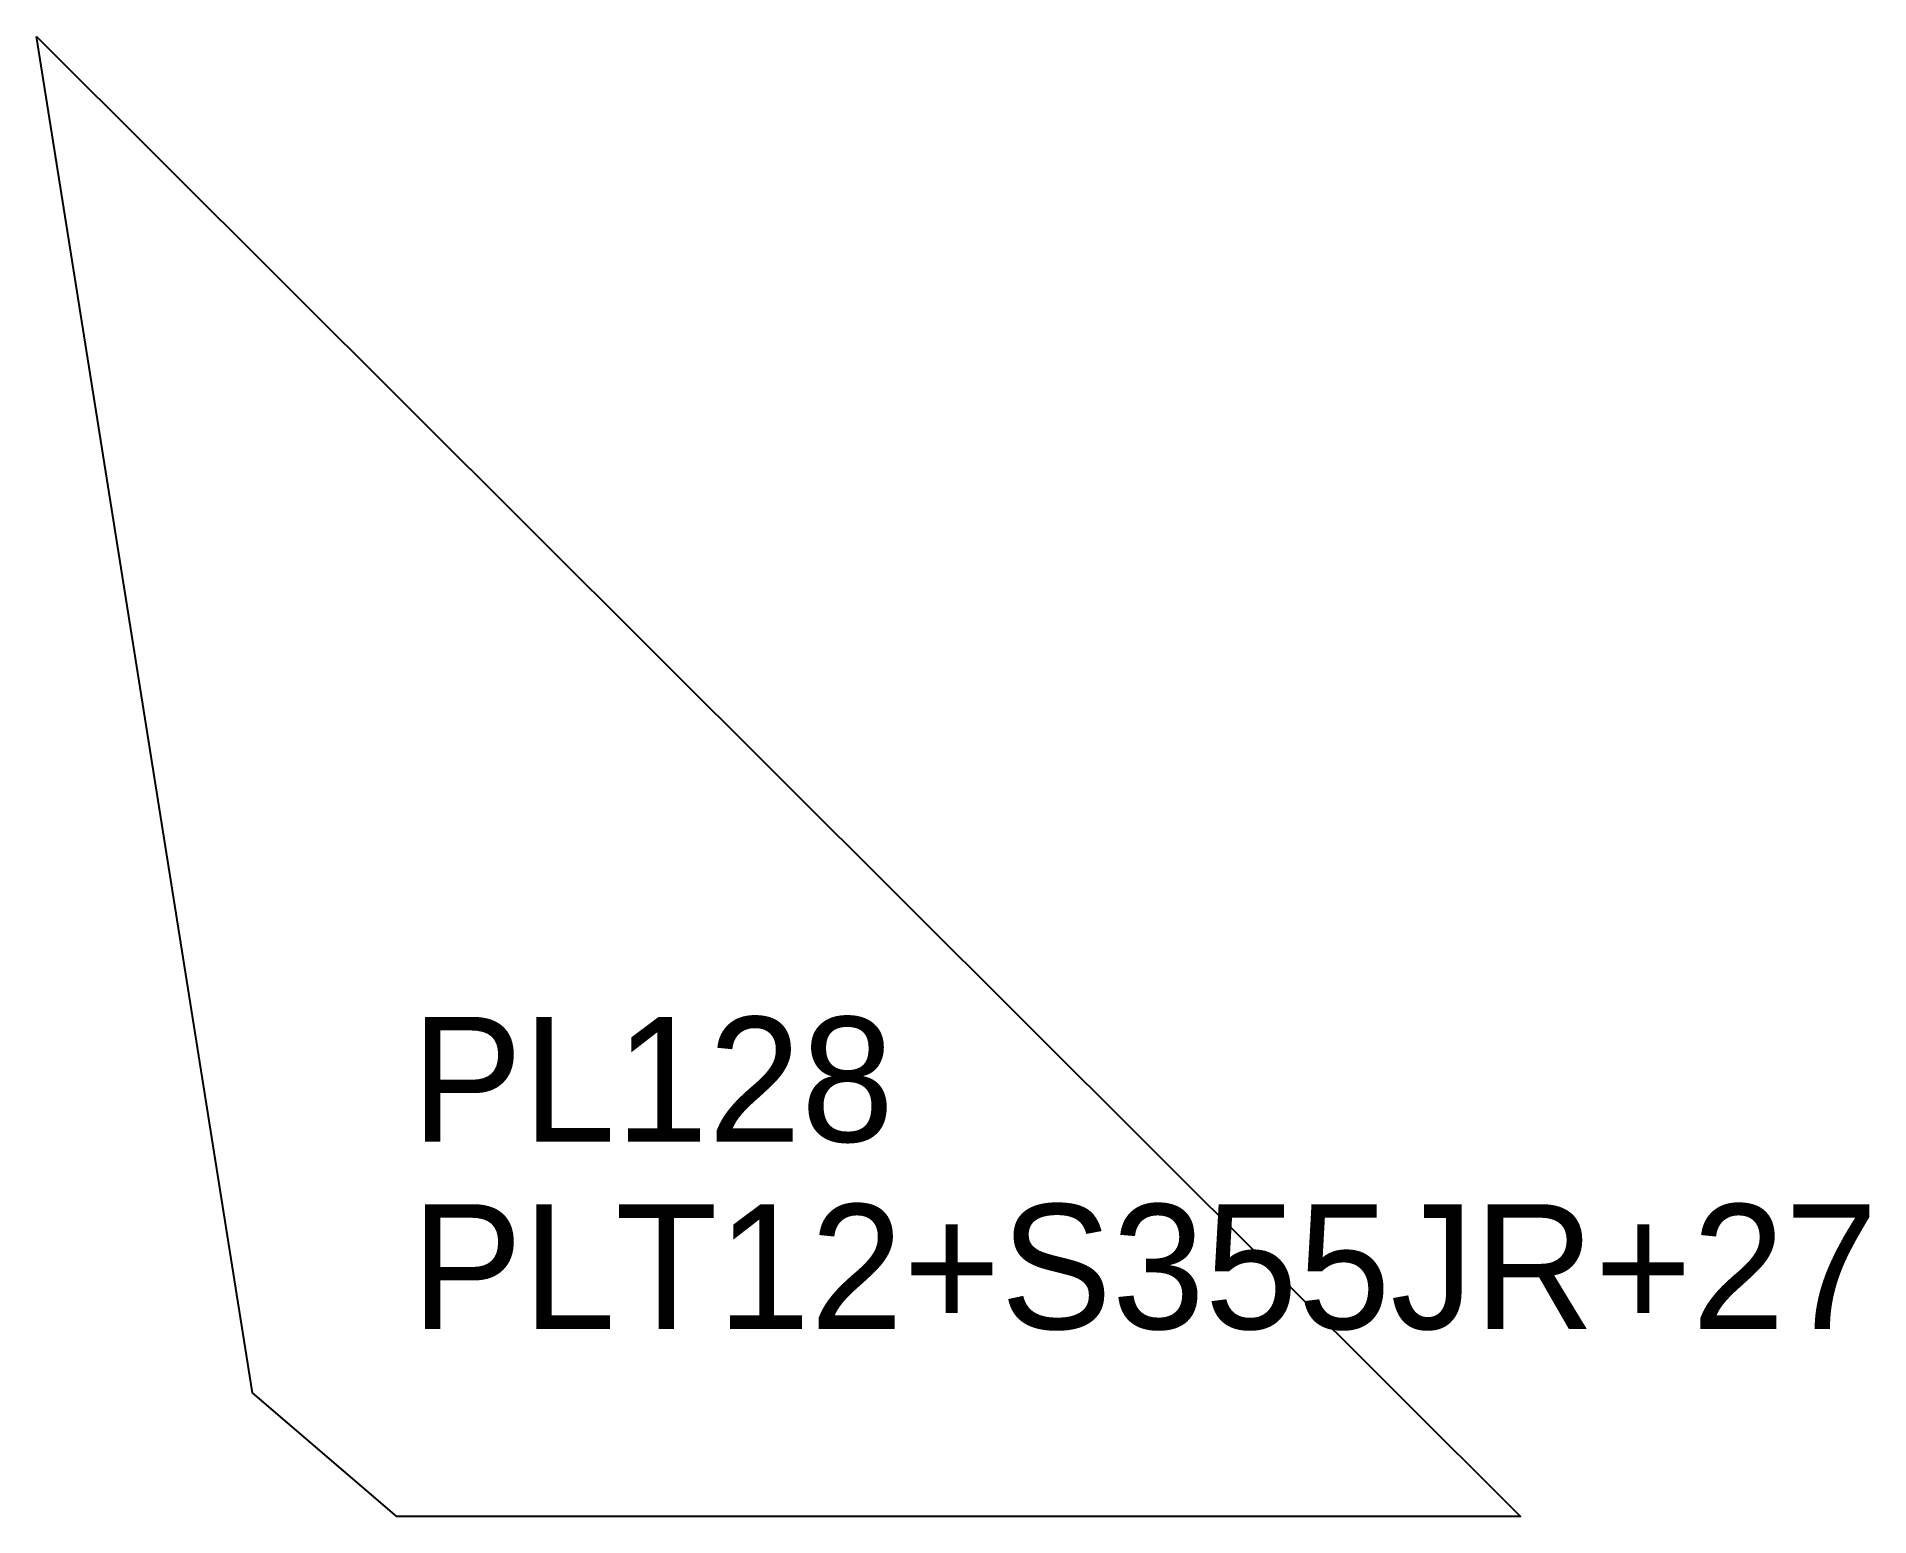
# Model space of a CAD drawing. Extents: x 0 to 147, y 0 to 119.
import ezdxf

# ---------------------------------------------------------------- set-up
doc = ezdxf.new("R2010")
doc.units = 0
for name, color, linetype in [('CUT', 7, 'CONTINUOUS'), ('SCRIBE', 3, 'CONTINUOUS'), ('TEXT', 7, 'CONTINUOUS')]:
    doc.layers.add(name, color=color, linetype=linetype)

msp = doc.modelspace()

# ---------------------------------------------------------------- linework, layer by layer
at = {"layer": 'CUT', "color": 7, "linetype": 'CONTINUOUS'}
msp.add_lwpolyline([(0, 118.51), (118.85, 0), (28.85, 0), (17.28, 9.88)], close=True, dxfattribs=at)

# ---------------------------------------------------------------- texts
at = {"layer": 'SCRIBE', "color": 3}
msp.add_text('PL128', height=10, dxfattribs=at).set_placement((30, 30))
at = {"layer": 'TEXT', "color": 7}
msp.add_text('PLT12+S355JR+27', height=10, dxfattribs=at).set_placement((30, 15))

doc.saveas('drawing.dxf')
